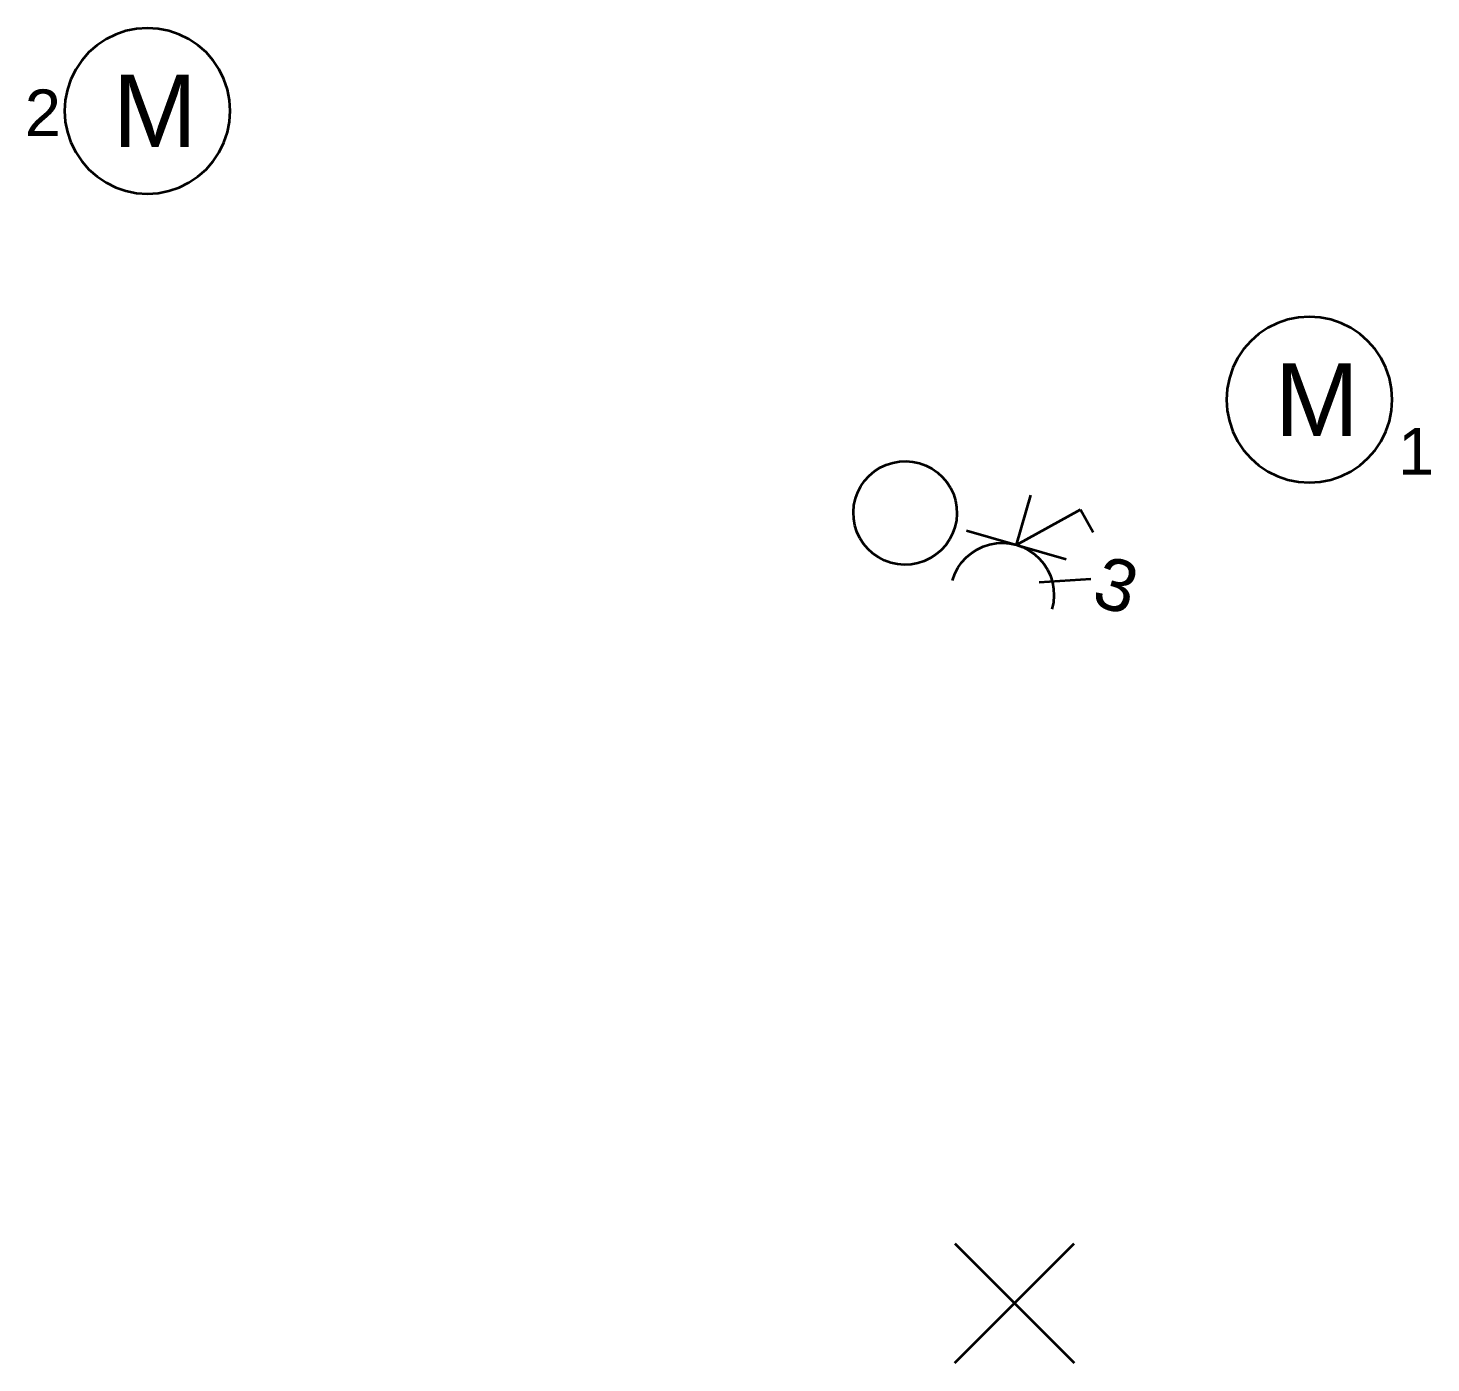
# Model space of a CAD drawing. Extents: x 800 to 1481, y 55 to 490.
# Drawn here: x 1114.85 to 1141.94, y 187.03 to 212.81 of the extents above; entities that cross this region are included whole.
import ezdxf

# ---------------------------------------------------------------- set-up
doc = ezdxf.new("R2010")
doc.units = 0
doc.layers.get('0').update_dxf_attribs({"lineweight": 18})
doc.layers.add('E_Licht', color=7, linetype='Continuous', lineweight=35, true_color=0x0080ff)
doc.layers.add('E_Multimedia', color=7, linetype='Continuous', lineweight=35, true_color=0x00e500)
doc.styles.get("Standard").update_dxf_attribs({"font": 'arial.ttf'})

# ---------------------------------------------------------------- blocks, each defined once
blk = doc.blocks.new('Motor allgemein-A0Q9B33PAY', base_point=(1137.993, 204.029))
at = {"color": 0, "linetype": 'ByBlock', "lineweight": -2, "ltscale": 0.35}
for p, q in [((1138.793, 207.015), (1138.619, 206.899)), ((1138.981, 207.108), (1138.793, 207.015)), ((1139.179, 207.175), (1138.981, 207.108)), ((1139.384, 207.216), (1139.179, 207.175)), ((1139.593, 207.229), (1139.384, 207.216)), ((1139.802, 207.216), (1139.593, 207.229)), ((1140.007, 207.175), (1139.802, 207.216)), ((1140.205, 207.108), (1140.007, 207.175)), ((1140.393, 207.015), (1140.205, 207.108)), ((1140.567, 206.899), (1140.393, 207.015)), ((1138.462, 206.761), (1138.324, 206.603)), ((1138.619, 206.899), (1138.462, 206.761)), ((1140.725, 206.761), (1140.567, 206.899)), ((1140.863, 206.603), (1140.725, 206.761)), ((1138.324, 206.603), (1138.208, 206.429)), ((1140.979, 206.429), (1140.863, 206.603)), ((1138.115, 206.242), (1138.048, 206.043)), ((1138.208, 206.429), (1138.115, 206.242)), ((1141.071, 206.242), (1140.979, 206.429)), ((1141.139, 206.043), (1141.071, 206.242)), ((1138.048, 206.043), (1138.007, 205.838)), ((1141.179, 205.838), (1141.139, 206.043)), ((1138.007, 205.838), (1137.993, 205.629)), ((1141.193, 205.629), (1141.179, 205.838)), ((1137.993, 205.629), (1138.007, 205.42)), ((1138.007, 205.42), (1138.048, 205.215)), ((1141.139, 205.215), (1141.179, 205.42)), ((1141.179, 205.42), (1141.193, 205.629)), ((1138.048, 205.215), (1138.115, 205.017)), ((1141.071, 205.017), (1141.139, 205.215)), ((1138.115, 205.017), (1138.208, 204.829)), ((1138.208, 204.829), (1138.324, 204.655)), ((1140.863, 204.655), (1140.979, 204.829)), ((1140.979, 204.829), (1141.071, 205.017)), ((1138.324, 204.655), (1138.462, 204.498)), ((1140.725, 204.498), (1140.863, 204.655)), ((1138.462, 204.498), (1138.619, 204.36)), ((1138.619, 204.36), (1138.793, 204.244)), ((1140.393, 204.244), (1140.567, 204.36)), ((1140.567, 204.36), (1140.725, 204.498)), ((1138.793, 204.244), (1138.981, 204.151)), ((1138.981, 204.151), (1139.179, 204.084)), ((1139.179, 204.084), (1139.384, 204.043)), ((1139.384, 204.043), (1139.593, 204.029)), ((1139.593, 204.029), (1139.802, 204.043)), ((1139.802, 204.043), (1140.007, 204.084)), ((1140.007, 204.084), (1140.205, 204.151)), ((1140.205, 204.151), (1140.393, 204.244))]:
    blk.add_line(p, q, dxfattribs=at)
at = {"color": 0, "linetype": 'ByBlock', "lineweight": -2, "ltscale": 0.35, "insert": (1138.923, 206.329), "char_height": 1.4, "attachment_point": 1}
blk.add_mtext('{\\fArial;M}', dxfattribs=at)
blk = doc.blocks.new('Bauteilbeschriftung-A0Q9B33RAY', base_point=(1141.304, 204.182))
at = {"color": 0, "linetype": 'ByBlock', "lineweight": -2, "ltscale": 0.35, "insert": (1141.304, 205.082), "char_height": 0.9, "attachment_point": 1}
blk.add_mtext('{\\fArial;1}', dxfattribs=at)
blk = doc.blocks.new('Motor allgemein-A0Q9B33XAY', base_point=(1115.554, 209.607))
at = {"color": 0, "linetype": 'ByBlock', "lineweight": -2, "ltscale": 0.35}
for p, q in [((1116.541, 212.685), (1116.354, 212.592)), ((1116.739, 212.752), (1116.541, 212.685)), ((1116.945, 212.793), (1116.739, 212.752)), ((1117.154, 212.807), (1116.945, 212.793)), ((1117.362, 212.793), (1117.154, 212.807)), ((1117.568, 212.752), (1117.362, 212.793)), ((1117.766, 212.685), (1117.568, 212.752)), ((1117.954, 212.592), (1117.766, 212.685)), ((1116.18, 212.476), (1116.022, 212.338)), ((1116.354, 212.592), (1116.18, 212.476)), ((1118.128, 212.476), (1117.954, 212.592)), ((1118.285, 212.338), (1118.128, 212.476)), ((1115.884, 212.181), (1115.768, 212.007)), ((1116.022, 212.338), (1115.884, 212.181)), ((1118.423, 212.181), (1118.285, 212.338)), ((1118.539, 212.007), (1118.423, 212.181)), ((1115.768, 212.007), (1115.675, 211.819)), ((1118.632, 211.819), (1118.539, 212.007)), ((1115.608, 211.621), (1115.567, 211.416)), ((1115.675, 211.819), (1115.608, 211.621)), ((1118.699, 211.621), (1118.632, 211.819)), ((1118.74, 211.416), (1118.699, 211.621)), ((1115.567, 211.416), (1115.554, 211.207)), ((1118.754, 211.207), (1118.74, 211.416)), ((1115.554, 211.207), (1115.567, 210.998)), ((1118.74, 210.998), (1118.754, 211.207)), ((1115.567, 210.998), (1115.608, 210.793)), ((1115.608, 210.793), (1115.675, 210.594)), ((1118.632, 210.594), (1118.699, 210.793)), ((1118.699, 210.793), (1118.74, 210.998)), ((1115.675, 210.594), (1115.768, 210.407)), ((1118.539, 210.407), (1118.632, 210.594)), ((1115.768, 210.407), (1115.884, 210.233)), ((1118.423, 210.233), (1118.539, 210.407)), ((1115.884, 210.233), (1116.022, 210.075)), ((1116.022, 210.075), (1116.18, 209.937)), ((1118.128, 209.937), (1118.285, 210.075)), ((1118.285, 210.075), (1118.423, 210.233)), ((1116.18, 209.937), (1116.354, 209.821)), ((1116.354, 209.821), (1116.541, 209.728)), ((1116.541, 209.728), (1116.739, 209.661)), ((1117.568, 209.661), (1117.766, 209.728)), ((1117.766, 209.728), (1117.954, 209.821)), ((1117.954, 209.821), (1118.128, 209.937)), ((1116.739, 209.661), (1116.945, 209.62)), ((1116.945, 209.62), (1117.154, 209.607)), ((1117.154, 209.607), (1117.362, 209.62)), ((1117.362, 209.62), (1117.568, 209.661))]:
    blk.add_line(p, q, dxfattribs=at)
at = {"color": 0, "linetype": 'ByBlock', "lineweight": -2, "ltscale": 0.35, "insert": (1116.484, 211.907), "char_height": 1.4, "attachment_point": 1}
blk.add_mtext('{\\fArial;M}', dxfattribs=at)
blk = doc.blocks.new('Bauteilbeschriftung-A0Q9B33ZAY', base_point=(1114.785, 210.72))
at = {"color": 0, "linetype": 'ByBlock', "lineweight": -2, "ltscale": 0.35, "insert": (1114.785, 211.62), "char_height": 0.9, "attachment_point": 1}
blk.add_mtext('{\\fArial;2}', dxfattribs=at)
blk = doc.blocks.new('Einlasskasten UP-A0Q9B4APAY', base_point=(1130.788, 202.442))
at = {"color": 0, "lineweight": -2}
for p, q in [((1131.193, 204.246), (1131.303, 204.317)), ((1131.303, 204.317), (1131.421, 204.373)), ((1131.421, 204.373), (1131.546, 204.412)), ((1131.546, 204.412), (1131.675, 204.436)), ((1131.675, 204.436), (1131.805, 204.442)), ((1131.805, 204.442), (1131.936, 204.431)), ((1131.936, 204.431), (1132.064, 204.403)), ((1132.064, 204.403), (1132.187, 204.359)), ((1132.187, 204.359), (1132.303, 204.299)), ((1132.303, 204.299), (1132.41, 204.224)), ((1130.931, 203.957), (1131.005, 204.065)), ((1131.005, 204.065), (1131.093, 204.162)), ((1131.093, 204.162), (1131.193, 204.246)), ((1132.41, 204.224), (1132.507, 204.136)), ((1132.507, 204.136), (1132.592, 204.036)), ((1132.592, 204.036), (1132.662, 203.926)), ((1130.826, 203.718), (1130.871, 203.841)), ((1130.871, 203.841), (1130.931, 203.957)), ((1132.662, 203.926), (1132.718, 203.808)), ((1132.718, 203.808), (1132.758, 203.683)), ((1130.788, 203.46), (1130.799, 203.59)), ((1130.799, 203.59), (1130.826, 203.718)), ((1132.758, 203.683), (1132.781, 203.555)), ((1132.781, 203.555), (1132.787, 203.424)), ((1130.794, 203.329), (1130.788, 203.46)), ((1130.817, 203.2), (1130.794, 203.329)), ((1130.857, 203.076), (1130.817, 203.2)), ((1132.777, 203.294), (1132.749, 203.166)), ((1132.787, 203.424), (1132.777, 203.294)), ((1130.913, 202.958), (1130.857, 203.076)), ((1130.983, 202.847), (1130.913, 202.958)), ((1132.704, 203.043), (1132.645, 202.927)), ((1132.749, 203.166), (1132.704, 203.043)), ((1131.068, 202.748), (1130.983, 202.847)), ((1131.165, 202.66), (1131.068, 202.748)), ((1131.272, 202.585), (1131.165, 202.66)), ((1132.482, 202.722), (1132.382, 202.638)), ((1132.57, 202.819), (1132.482, 202.722)), ((1132.645, 202.927), (1132.57, 202.819)), ((1131.388, 202.525), (1131.272, 202.585)), ((1131.512, 202.481), (1131.388, 202.525)), ((1131.639, 202.453), (1131.512, 202.481)), ((1131.77, 202.442), (1131.639, 202.453)), ((1131.9, 202.448), (1131.77, 202.442)), ((1132.029, 202.472), (1131.9, 202.448)), ((1132.154, 202.511), (1132.029, 202.472)), ((1132.272, 202.567), (1132.154, 202.511)), ((1132.382, 202.638), (1132.272, 202.567))]:
    blk.add_line(p, q, dxfattribs=at)
blk = doc.blocks.new('Steckdose T13_ UP_ 3-fach_ geschaltet-A0Q9B4ARAY', base_point=(1132.699, 201.495))
at = {"color": 0, "linetype": 'ByBlock', "lineweight": -2, "ltscale": 0.35}
for p, q in [((1133.937, 202.825), (1134.213, 203.786)), ((1133.937, 202.825), (1135.174, 203.51)), ((1135.174, 203.51), (1135.417, 203.071)), ((1132.975, 203.101), (1134.898, 202.549)), ((1132.966, 202.583), (1133.066, 202.668)), ((1133.066, 202.668), (1133.176, 202.738)), ((1133.176, 202.738), (1133.294, 202.794)), ((1133.294, 202.794), (1133.419, 202.834)), ((1133.419, 202.834), (1133.548, 202.857)), ((1133.548, 202.857), (1133.678, 202.863)), ((1133.678, 202.863), (1133.809, 202.853)), ((1133.809, 202.853), (1133.937, 202.825)), ((1133.937, 202.825), (1134.06, 202.78)), ((1134.06, 202.78), (1134.176, 202.72)), ((1134.176, 202.72), (1134.283, 202.646)), ((1132.804, 202.379), (1132.878, 202.486)), ((1132.878, 202.486), (1132.966, 202.583)), ((1134.283, 202.646), (1134.38, 202.558)), ((1134.38, 202.558), (1134.465, 202.458)), ((1134.465, 202.458), (1134.535, 202.348)), ((1132.699, 202.14), (1132.744, 202.263)), ((1132.744, 202.263), (1132.804, 202.379)), ((1134.373, 202.107), (1135.374, 202.172)), ((1134.535, 202.348), (1134.591, 202.23)), ((1134.591, 202.23), (1134.631, 202.105)), ((1134.631, 202.105), (1134.654, 201.976)), ((1134.66, 201.846), (1134.649, 201.715)), ((1134.654, 201.976), (1134.66, 201.846)), ((1134.649, 201.715), (1134.622, 201.587))]:
    blk.add_line(p, q, dxfattribs=at)
at = {"color": 0, "linetype": 'ByBlock', "lineweight": -2, "ltscale": 0.35, "insert": (1135.629, 202.637), "char_height": 1, "attachment_point": 1, "rotation": 343.9744}
blk.add_mtext('{\\fArial;3}', dxfattribs=at)
blk = doc.blocks.new('Deckenauslass-A0Q9B4BJAY', base_point=(1132.745, 187.026))
at = {"color": 0, "lineweight": -2}
for p, q in [((1132.745, 187.026), (1135.053, 189.334)), ((1132.745, 189.334), (1135.053, 187.026))]:
    blk.add_line(p, q, dxfattribs=at)

msp = doc.modelspace()

# ---------------------------------------------------------------- block references
at = {"layer": 'E_Licht', "ltscale": 0.35}
for name, p in [('Motor allgemein-A0Q9B33XAY', (1115.554, 209.607)), ('Bauteilbeschriftung-A0Q9B33ZAY', (1114.785, 210.72)), ('Motor allgemein-A0Q9B33PAY', (1137.993, 204.029)), ('Bauteilbeschriftung-A0Q9B33RAY', (1141.304, 204.182)), ('Steckdose T13_ UP_ 3-fach_ geschaltet-A0Q9B4ARAY', (1132.699, 201.495))]:
    msp.add_blockref(name, p, dxfattribs=at)
at = {"layer": 'E_Licht', "linetype": 'Continuous', "ltscale": 0.35}
msp.add_blockref('Deckenauslass-A0Q9B4BJAY', (1132.745, 187.026), dxfattribs=at)
at = {"layer": 'E_Multimedia', "linetype": 'Continuous', "ltscale": 0.35}
msp.add_blockref('Einlasskasten UP-A0Q9B4APAY', (1130.788, 202.442), dxfattribs=at)

doc.saveas('drawing.dxf')
